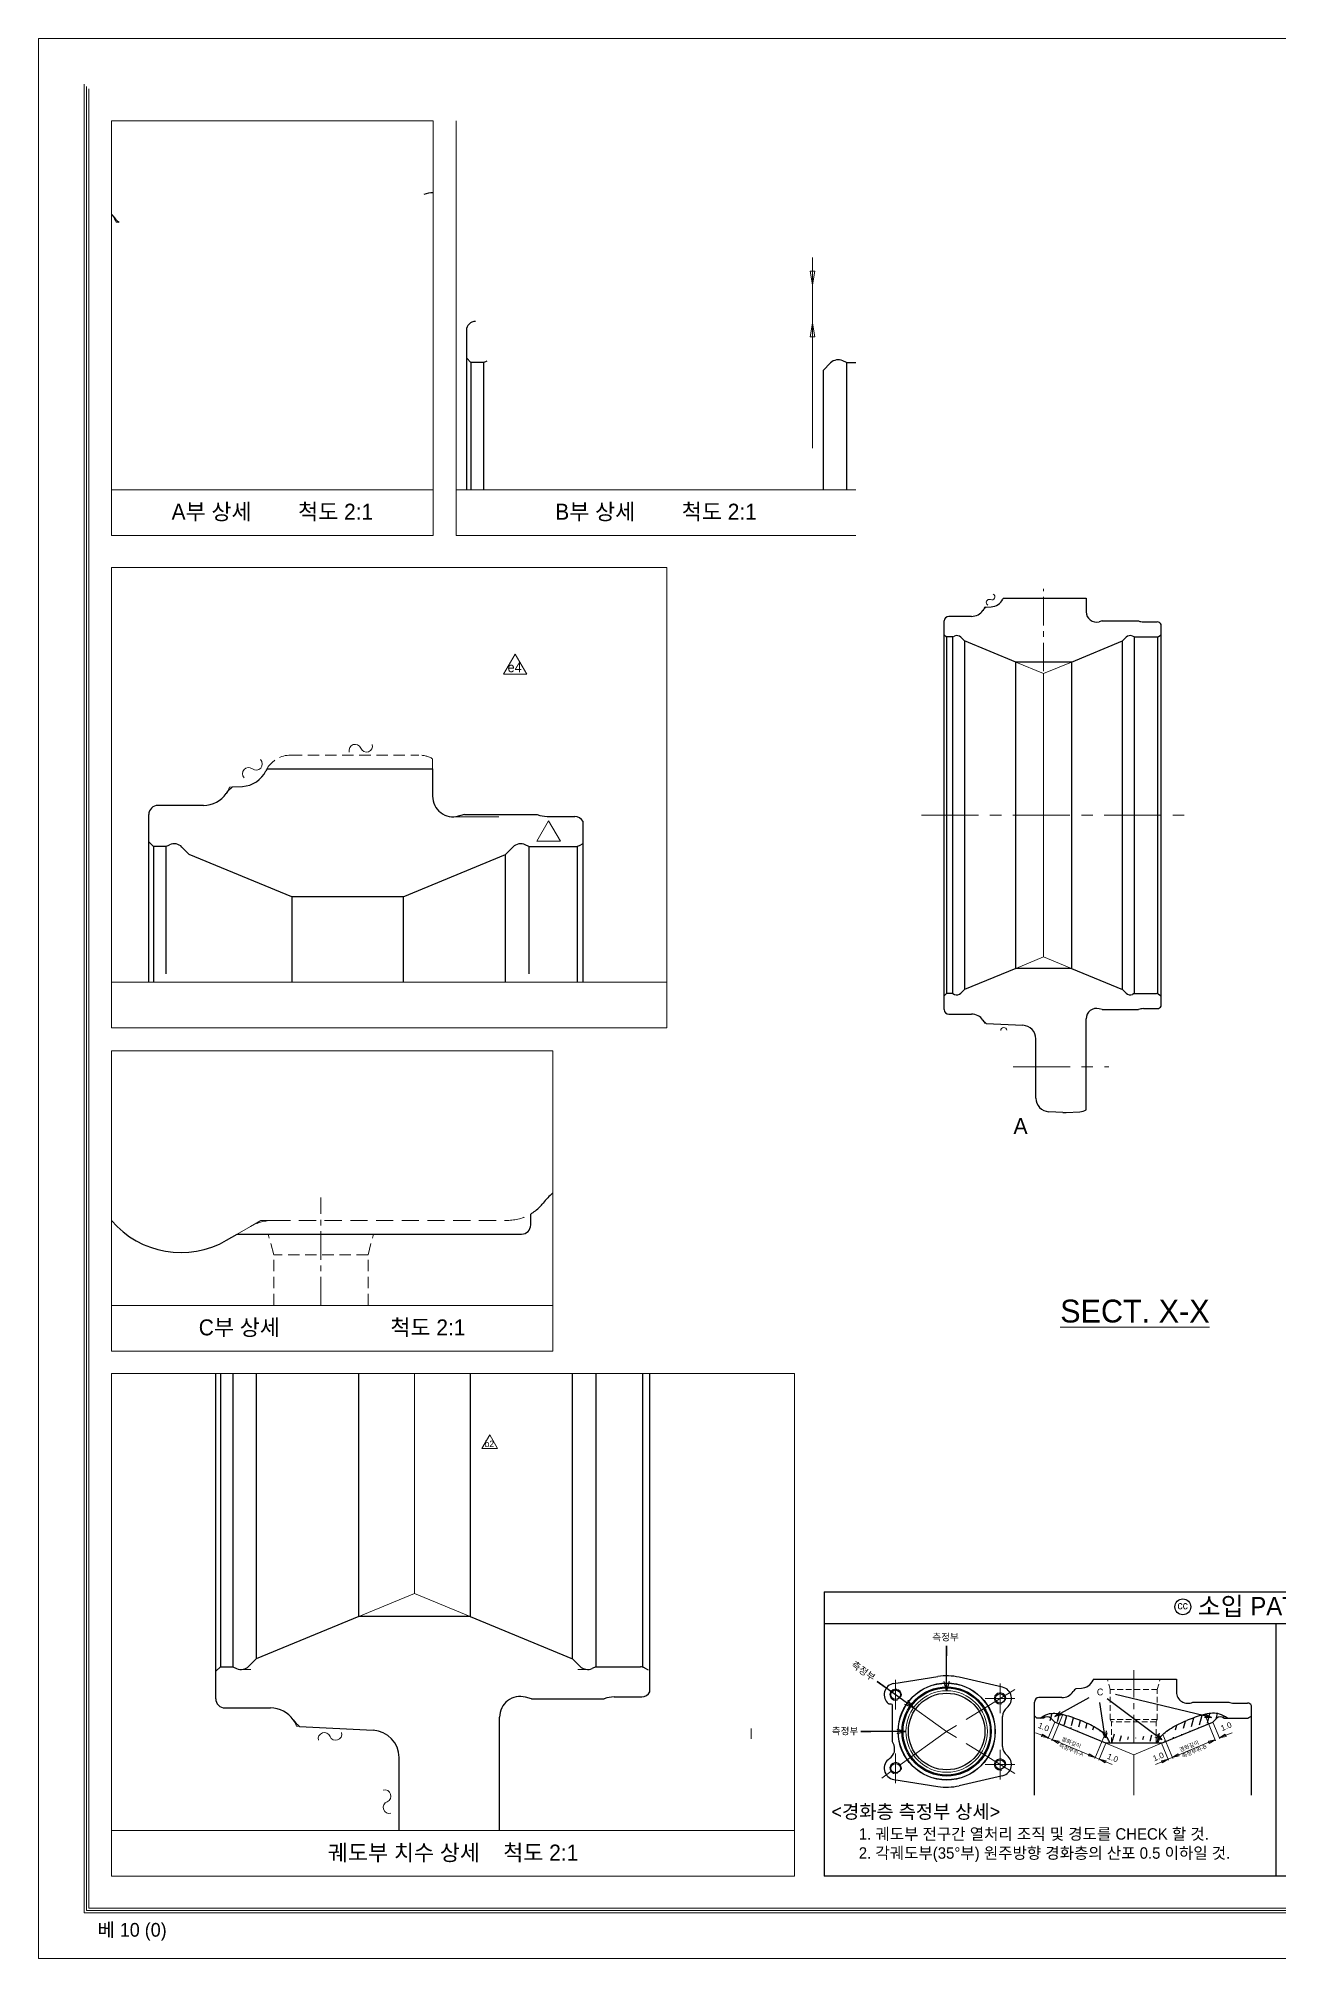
# Model space of a CAD drawing. Header units: inches. Extents: x 0 to 3212, y -602 to 1112.
# Drawn here: x 70.2 to 341.5, y -575.9 to -155.9 of the extents above; entities that cross this region are included whole.
import ezdxf

# ---------------------------------------------------------------- set-up
doc = ezdxf.new("R2010")
doc.units = ezdxf.units.IN
doc.linetypes.add('CENTER', pattern=[2, 1.25, -0.25, 0.25, -0.25])
doc.linetypes.add('HIDDEN', pattern=[0.375, 0.25, -0.125])
for name, color, linetype, lineweight in [('004 _hidden', 5, 'HIDDEN', 9), ('01_Out_Line_outer', 3, 'Continuous', 30), ('02_Dim', 4, 'Continuous', 15), ('03_Center', 1, 'CENTER', 13), ('04_Hidden', 4, 'HIDDEN', 15), ('05_Text', 6, 'Continuous', 20), ('07_Dim-1', 2, 'Continuous', 15), ('08_Dim-2', 3, 'Continuous', 15), ('sensor', 51, 'Continuous', 30), ('주기', 6, 'Continuous', 9)]:
    doc.layers.add(name, color=color, linetype=linetype, lineweight=lineweight)
doc.layers.add('11_Lay-out', color=7, linetype='Continuous', lineweight=13, plot=False)
doc.layers.add('text', color=53, linetype='Continuous')
doc.styles.add('GHS', font='')
doc.styles.add('ROMANS', font='ROMANS.shx')
doc.styles.get("Standard").update_dxf_attribs({"font": 'arial.ttf'})
doc.styles.get('GHS').set_extended_font_data('Gulim')
doc.dimstyles.new('1배', dxfattribs={"dimtxt": 4, "dimasz": 4, "dimexe": 0.5, "dimexo": 0, "dimgap": 1.5, "dimtad": 1, "dimtoh": 1, "dimdec": 3, "dimzin": 9, "dimdsep": 46, "dimtxsty": 'ROMANS', "dimblk": 'OPEN30', "dimcen": 0, "dimadec": 0, "dimazin": 0, "dimtp": 0.025, "dimtm": 0.025000000025, "dimtfac": 0.7, "dimtdec": 3, "dimtmove": 1, "dimatfit": 3, "dimldrblk": 'OPEN30', "dimfxl": 1, "dimtolj": 1, "dimtzin": 9, "dimarcsym": 0})

# ---------------------------------------------------------------- blocks, each defined once
blk = doc.blocks.new('Guide A2')
at = {"layer": '11_Lay-out'}
for p, q in [((633.359374253964, 15532.7721988872), (1228.359374253964, 15532.7721988872)), ((633.3593742539641, 15112.7721988872), (633.3593742539641, 15532.7721988872)), ((1228.359374253964, 15112.7721988872), (1228.359374253964, 15532.7721988872)), ((633.3593742539641, 15112.7721988872), (1228.359374253964, 15112.7721988872))]:
    blk.add_line(p, q, dxfattribs=at)
blk = doc.blocks.new('_Closed')
at = {"color": 0, "linetype": 'ByBlock', "lineweight": -2}
for p, q in [((-1, 0.1666666666666667), (0, 0)), ((-1, 0.1666666666666667), (-1, -0.1666666666666667)), ((0, 0), (-1, -0.1666666666666667)), ((0, 0), (-1, 0))]:
    blk.add_line(p, q, dxfattribs=at)
blk = doc.blocks.new('_Open30')
at = {"color": 0, "lineweight": -2}
for p, q in [((-1, 0.26794919), (0, 0)), ((0, 0), (-1, -0.26794919)), ((0, 0), (-1, 0))]:
    blk.add_line(p, q, dxfattribs=at)

msp = doc.modelspace()

# ---------------------------------------------------------------- hatches: boundary and pattern name
at = {"layer": 'sensor'}
h = msp.add_hatch(dxfattribs=at)
h.set_pattern_fill('ANSI31', color=256, scale=0.5, angle=30, style=0)
h.set_pattern_definition([(74.99999999999999, (-5535.010056585943, 609.550655053613), (-1.533407249233896, 0.410875234100252), [])])
edge = h.paths.add_edge_path()
edge.add_spline(control_points=[(304.5418723992178, -528.8623008768435), (304.4505497325034, -528.5327281738363), (304.0005442548235, -527.2470935522532), (301.8005396947618, -525.5087086834382), (299.6192571870587, -524.4650432923762), (298.3111725824045, -523.9148619128454), (298.1557150978614, -523.8501558146226)], knot_values=[0.9057094759149384, 0.9057094759149384, 0.9057094759149384, 0.9057094759149384, 1.925238505825772, 5.018898340328368, 8.777438396417875, 9.282850563748832, 9.282850563748832, 9.282850563748832, 9.282850563748832], degree=3, periodic=0)
edge.add_spline(control_points=[(289.3131178830798, -523.3623008768399), (289.8640787592657, -523.0072526262), (291.3003769730775, -522.0816784334592), (294.4056609293501, -522.4456496067004), (296.6860434575746, -523.2500663842865), (298.0000359362738, -523.7859848942688), (298.1557150986508, -523.85015581495)], knot_values=[0, 0, 0, 0, 1.925238505825772, 5.018898340328368, 8.777438396417875, 9.28285056385462, 9.28285056385462, 9.28285056385462, 9.28285056385462], degree=3, periodic=0)
edge.add_line((290.0571388296438, -523.3623008768399), (288.5690969365158, -523.3623008768399))
edge.add_arc((290.8508642229598, -524.2623008768413), 1.2, 45.00000000000966, 131.4096221091133)
edge.add_line((292.5040969365645, -524.2184773155976), (291.6993923603831, -523.413772739418))
edge.add_line((303.7152787593903, -528.8623008768435), (292.5040969365645, -524.2184773155976))
edge.add_line((315.8829151137387, -528.8623008768435), (303.7152787593903, -528.8623008768435))
edge.add_line((315.8829151137387, -528.8623008768435), (327.0940969365646, -524.2184773155976))
edge.add_spline(control_points=[(315.0563214739076, -528.8623107139055), (315.1476447572994, -528.5327381817759), (315.5976526405965, -527.247104402223), (317.7976604534332, -525.508723649952), (319.9789449139888, -524.4650623404021), (321.2870305481146, -523.9148834084943), (321.4424881537296, -523.850177601157)], knot_values=[0.9057094759149384, 0.9057094759149384, 0.9057094759149384, 0.9057094759149384, 1.925238505825772, 5.018898340328368, 8.777438396417875, 9.282850563748832, 9.282850563748832, 9.282850563748832, 9.282850563748832], degree=3, periodic=0)
edge.add_spline(control_points=[(330.2850862813456, -523.3623392092112), (329.7341260695092, -523.007289927641), (328.2978295875899, -522.0817130473687), (325.1925449502768, -522.4456784101557), (322.912160916875, -523.2500909208001), (321.5981674353924, -523.7860069721017), (321.4424881529438, -523.8501776014845)], knot_values=[0, 0, 0, 0, 1.925238505825772, 5.018898340328368, 8.777438396417875, 9.28285056385462, 9.28285056385462, 9.28285056385462, 9.28285056385462], degree=3, periodic=0)
edge.add_line((329.5410550434852, -523.3623008768399), (334.5279426634032, -523.3623008768399))
edge.add_arc((328.7473296501693, -524.2623008768413), 1.2, 48.59037789088674, 134.9999999999903)
edge.add_line((327.0940969365646, -524.2184773155976), (327.898801512746, -523.413772739418))

# ---------------------------------------------------------------- linework, layer by layer
at = {"color": 0}
for p, q in [((242.0333927976161, -495.6969169389403), (453.2164052570687, -495.6969169389403)), ((242.0333927976161, -495.6969169389403), (242.0333927976161, -557.9163681037934)), ((242.0333927976161, -502.6579686871727), (453.2164052570687, -502.6579686871727)), ((340.8951874367584, -502.6579686871727), (340.8951874367584, -557.9163681037934))]:
    msp.add_line(p, q, dxfattribs=at)
at = {"color": 7, "linetype": 'Continuous', "lineweight": 13}
msp.add_line((226.1212007161911, -525.598080638916), (226.1212007161911, -527.8713973238499), dxfattribs=at)
at = {"color": 0, "ltscale": 5}
msp.add_line((453.2164052570687, -557.9163681037934), (242.0333927976161, -557.9163681037934), dxfattribs=at)
at = {"color": 7, "linetype": 'Continuous', "lineweight": 13}
for centre, radius, start, end in [((278.2089713324448, -279.3159321359116), 0.6680715381440605, 66.61477894272996, 240.2551187030186), ((278.7393014183352, -278.0895438122906), 0.6680715381440681, 246.61477894273, 60.25511870301859), ((139.4376997775643, -311.6933810991931), 1.336143076288136, 21.61477894277773, 195.2551187031292), ((141.9220747775643, -310.7090060991931), 1.336143076288121, 201.6147789427777, 15.25511870312919), ((117.7982976530465, -314.6540429179503), 1.336143076288121, 231.6147789427259, 45.25511870315876), ((116.1389532905222, -316.7487241748012), 1.336143076288136, 51.61477894272591, 225.2551187031588), ((281.3549280674987, -372.9682078420036), 0.6680715381440605, 6.614778942742277, 180.2551187030325), ((132.710715042277, -527.8479209269107), 1.336143076288136, 21.61477894277773, 195.2551187030211), ((135.195090042277, -526.8635459269107), 1.336143076288121, 201.6147789427777, 15.25511870302114), ((146.9334963844839, -542.8726915887581), 1.336143076288121, 111.6147789427827, 285.2551187030146), ((145.9491213844839, -540.3883165887554), 1.336143076288136, 291.6147789427827, 105.2551187030146)]:
    msp.add_arc(centre, radius, start, end, dxfattribs=at)
at = {"layer": '004 _hidden', "ltscale": 5}
for p, q in [((304.6441018015565, -517.1123008768435), (304.0412161185876, -514.8623008768435)), ((314.9541018015578, -517.1123008768435), (315.5569874845304, -514.8623008768435)), ((314.9541018015578, -517.1123008768435), (304.6441018015565, -517.1123008768435)), ((304.6441018015602, -523.6623008768428), (304.6441018015565, -517.1123008768435)), ((314.9541018015506, -523.6623008768464), (314.9541018015578, -517.1123008768471)), ((314.9541018015578, -523.6623008768428), (304.6441018015602, -523.6623008768428)), ((304.6441018015602, -523.6623008768428), (304.9240969365627, -524.1472666765429)), ((304.9240969365627, -528.8623008768435), (304.9240969365627, -524.1472666765429)), ((314.6741066665517, -524.1472666765429), (304.9240969365627, -524.1472666765429)), ((314.9541018015506, -523.6623008768464), (314.674106666548, -524.1472666765466)), ((314.6741066665444, -528.8623008768435), (314.674106666548, -524.1472666765466))]:
    msp.add_line(p, q, dxfattribs=at)
at = {"layer": '01_Out_Line_outer'}
for p, q in [((163.7972086972721, -219.8381967518534), (163.7972086972721, -254.6552243208924)), ((163.7972086972721, -225.8381967519371), (164.7972086972721, -226.8381967519371)), ((167.5419719274204, -226.8381967518479), (168.3464594418919, -226.463058062959)), ((246.9724454671331, -226.8381967518388), (246.1679579526634, -226.4630580629499)), ((164.7972086971812, -226.8381967518461), (164.7972086971812, -254.6552243208924)), ((167.5419719274204, -226.8381967518479), (164.7972086971812, -226.838196751847)), ((167.5419719274204, -226.8381967518479), (167.5419719274204, -254.6552243208915)), ((241.8472086972787, -228.5505496293598), (243.4566178496415, -226.9411404770007)), ((241.8472086972787, -228.5505496293634), (241.8472086972787, -254.6552243208924)), ((246.9724454671549, -226.8381967518479), (249.03143339936, -226.8381967518479)), ((246.9724454671331, -226.8381967518388), (246.9724454671331, -254.6552243208915)), ((277.4964096885004, -280.3478047517646), (278.5957058027878, -280.2901930836332)), ((281.2609021659472, -278.3673493519753), (299.382908156519, -278.3673493519772)), ((299.382908156519, -278.3673493519772), (299.382908156519, -281.3673493520117)), ((268.3329081565161, -368.3673493519753), (268.3329081565161, -283.3673493519753)), ((274.3329081565161, -282.3673493519753), (269.3329081565161, -282.3673493519753)), ((302.8621389779827, -283.3673493520135), (302.2152510080003, -283.5406824611626)), ((315.8329081565452, -367.6032392462283), (315.8329081565161, -284.1314594576605)), ((268.3329081565161, -286.367349352019), (268.8329081565161, -286.867349352019)), ((270.205289771592, -286.8673493519735), (268.8329081564724, -286.8673493519735)), ((268.8329081565161, -286.867349352019), (268.8329081565161, -364.867349351979)), ((270.205289771592, -286.8673493519735), (270.6075335288286, -286.6797800075291)), ((270.205289771592, -364.867349351979), (270.205289771592, -286.8673493519735)), ((272.767908156521, -287.7235257907295), (271.9632035803396, -286.9188212145499)), ((283.9790899793469, -292.3673493519772), (272.767908156521, -287.7235257907313)), ((272.767908156521, -287.7235257907313), (272.767908156521, -364.0111729132194)), ((296.1467263336953, -292.3673493519772), (307.3579081565211, -287.7235257907313)), ((307.3579081565211, -287.7235257907295), (308.1626127327025, -286.9188212145499)), ((307.3579081565211, -364.011172913223), (307.3579081565211, -287.7235257907295)), ((309.9205265414483, -286.867349351969), (309.5182827842135, -286.6797800075245)), ((309.9205265414483, -286.867349351969), (309.9205265414483, -364.8673493519763)), ((309.9205265414593, -286.8673493519735), (314.7917538833598, -286.8673493519735)), ((315.0329081565459, -364.8673493519808), (315.0329081565459, -286.8673493519735)), ((315.2417538833605, -286.7467722153787), (315.8329081565161, -286.405469136639)), ((296.1467263336953, -292.3673493519772), (283.9790899793469, -292.3673493519772)), ((283.9790899793433, -359.3673493519753), (283.9790899793469, -292.3673493519772)), ((296.1467263336953, -292.3673493519772), (296.1467263336953, -359.3673493519772)), ((120.1630497551149, -315.7133997710615), (156.4070617362548, -315.7133997710652)), ((156.4070617362548, -315.7133997710652), (156.4070617362548, -321.713399771137)), ((112.6340648002214, -319.6743105706418), (114.8326570287962, -319.5590872343809)), ((94.30706173625265, -362.3637458478596), (94.30706173625265, -325.7133997710633)), ((106.3070617362526, -323.7133997710633), (96.30706173625265, -323.7133997710633)), ((163.3655233791841, -325.7133997711406), (161.4994979753982, -326.213399771137)), ((189.3070617362636, -362.3637458478614), (189.307061736249, -327.2416199824319)), ((94.30706173625265, -331.7133997711488), (95.30706173625265, -332.7133997711488)), ((95.3070617361617, -332.7133997710579), (95.3070617361617, -362.3637458478596)), ((98.05182496640089, -332.7133997710597), (95.3070617361617, -332.7133997710588)), ((98.05182496640089, -332.7133997710597), (98.85631248087236, -332.3382610821708)), ((98.05182496640089, -332.7133997710597), (98.05182496640089, -360.5304273401033)), ((103.1770617362589, -334.4257526485716), (101.5676525838961, -332.8163434962124)), ((125.5994253819107, -343.7133997710652), (103.1770617362589, -334.4257526485734)), ((149.9346980906111, -343.7133997710652), (172.3570617362628, -334.4257526485734)), ((172.3570617362592, -334.4257526485716), (173.966470888622, -332.8163434962124)), ((172.3570617362628, -362.3637458478614), (172.3570617362628, -334.4257526485716)), ((177.4822985061136, -332.7133997710506), (176.6778109916439, -332.3382610821617)), ((177.4822985061136, -332.7133997710506), (177.4822985061136, -360.5304273401033)), ((177.4822985061136, -332.7133997710506), (187.6247531898797, -332.7133997710561)), ((188.1070617362592, -362.3637458478614), (188.1070617362592, -332.7133997710579)), ((188.5247531898884, -332.4722454978681), (189.3070617362636, -332.0205794480288)), ((149.9346980906111, -343.7133997710652), (125.5994253819143, -343.7133997710652)), ((125.5994253819107, -343.7133997710652), (125.5994253819107, -362.3637458478596)), ((149.9346980906111, -343.7133997710652), (149.9346980906111, -362.3637458478614)), ((283.9790899793433, -359.3673493519753), (272.7679081565174, -364.0111729132212)), ((296.1467263336953, -359.3673493519772), (283.9790899793469, -359.3673493519753)), ((296.1467263336953, -359.3673493519772), (307.3579081565211, -364.011172913223)), ((268.3329081565161, -365.3673493519335), (268.8329081565161, -364.8673493519335)), ((270.2052897715902, -364.8673493519781), (268.8329081564706, -364.8673493519781)), ((270.2052897715902, -364.8673493519781), (270.607533528825, -365.0549186964225)), ((272.7679081565174, -364.0111729132212), (271.9632035803396, -364.8158774894008)), ((307.3579081565211, -364.011172913223), (308.1626127326989, -364.8158774894026)), ((309.9205265414465, -364.8673493519844), (309.5182827842099, -365.0549186964289)), ((309.9205265414483, -364.8673493519763), (314.7917538833598, -364.8673493519808)), ((315.2417538833605, -364.9879264885757), (315.8329081565452, -365.3292295673335)), ((302.8621389779809, -368.3673493519399), (302.2152510079967, -368.1940162427908)), ((277.4964096885004, -371.386893952188), (285.5399160252445, -371.8084362569451)), ((299.3829081565153, -390.3106361598992), (299.3829081565153, -370.3673493519417)), ((288.3829081565117, -387.7125599485433), (288.3829081565153, -374.8043248612111)), ((294.2579081565153, -390.8673493519772), (291.2259002877826, -390.7084485528056)), ((294.2579081565153, -390.8673493519772), (295.0079081565117, -390.8673493519772)), ((295.0079081565153, -390.8673493519772), (298.0399160252445, -390.7084485528093)), ((113.6602593641536, -417.4848588212288), (175.8602593641543, -417.4848588212288)), ((108.9606204096116, -519.1127261554292), (108.9606204096116, -447.9467027939289)), ((109.9606204096116, -447.9467027939289), (109.9606204096116, -512.1127261554365)), ((112.7053836397598, -447.9467027939271), (112.7053836397598, -512.1127261554346)), ((117.8306204096215, -447.9467027939289), (117.8306204096215, -510.4003732779173)), ((140.252984055266, -501.112726155431), (140.252984055266, -447.9467027939289)), ((164.58825676397, -447.9467027939289), (164.5882567639663, -501.112726155431)), ((187.0106204096145, -510.4003732779264), (187.0106204096145, -447.9467027939289)), ((192.1358571794725, -447.9467027939398), (192.1358571794725, -512.1127261554474)), ((202.3606204096676, -512.112726155441), (202.3606204096676, -447.9467027939289)), ((203.9606204096698, -517.5845059439351), (203.9606204096443, -447.9467027939289)), ((140.252984055266, -501.112726155431), (117.8306204096142, -510.4003732779191)), ((164.5882567639627, -501.112726155431), (140.252984055266, -501.112726155431)), ((164.5882567639663, -501.112726155431), (187.0106204096145, -510.4003732779246)), ((108.9606204096079, -513.1127261553437), (109.9606204096079, -512.1127261553437)), ((109.9606204096116, -512.1127261554365), (112.7053836397598, -512.1127261554346)), ((112.7053836397598, -512.1127261554346), (113.5098711542295, -512.4878648443236)), ((117.8306204096142, -510.4003732779209), (116.2212112572587, -512.0097824302801)), ((187.0106204096145, -510.4003732779264), (188.62002956197, -512.0097824302856)), ((192.1358571794652, -512.1127261554492), (191.3313696649938, -512.4878648443381)), ((192.1358571794689, -512.1127261554328), (201.8783118632917, -512.1127261554419)), ((202.7783118632932, -512.3538804286289), (203.5606204096683, -512.8055464784701)), ((257.3137291630181, -515.7734709615787), (266.9640587446291, -514.2476878949591)), ((281.1188148260616, -516.6016430062526), (271.5978518226283, -514.4088962158338)), ((300.9970909459906, -514.8623008768435), (319.1190969365624, -514.8623008768435)), ((319.1190969365624, -514.8623008768435), (319.1190969365624, -517.6123008768799)), ((178.0190820525321, -519.1127261553592), (176.7253061125638, -518.766059937061)), ((256.9903916058419, -528.5608088080306), (256.9903916058419, -520.5358088080292)), ((288.0692532408019, -540.2257705951259), (288.0692532408092, -519.8446208297636)), ((294.0690969365595, -518.8623008768435), (289.0690969365595, -518.8623008768435)), ((297.2325984685439, -516.8427562766309), (298.3318945828313, -516.7851446085014)), ((335.5690969365668, -540.2257705951259), (335.5690969365595, -520.6264109825269)), ((171.0606204096028, -547.9467027939298), (171.0606204096028, -523.1127261553628)), ((281.0903916058404, -529.5334525223997), (281.0903916058404, -523.013165093659)), ((288.0690969365595, -522.8623008768853), (288.5690969365595, -523.3623008768853)), ((290.0571388296438, -523.3623008768399), (288.5690969365158, -523.3623008768399)), ((292.5040969365645, -524.2184773155976), (291.6993923603831, -523.413772739418)), ((303.7152787593903, -528.8623008768435), (292.5040969365645, -524.2184773155976)), ((315.8829151137387, -528.8623008768435), (327.0940969365646, -524.2184773155976)), ((327.0940969365646, -524.2184773155976), (327.898801512746, -523.413772739418)), ((329.5410550434852, -523.3623008768399), (334.5279426634032, -523.3623008768399)), ((334.977942663404, -523.241723740245), (335.5690969365595, -522.9004206615053)), ((127.2876234735767, -525.1518153558562), (143.3746361470647, -525.9948999653706)), ((315.8829151137387, -528.8623008768435), (303.7152787593903, -528.8623008768435)), ((149.0606204096028, -547.9467027939298), (149.0606204096065, -531.9866771738988)), ((257.3137291631855, -536.7731466549184), (266.964058744822, -538.2989297213852)), ((281.118814826218, -535.9449746098643), (271.5978518228175, -538.1377214004359))]:
    msp.add_line(p, q, dxfattribs=at)
at = {"layer": '01_Out_Line_outer', "ltscale": 10}
for p, q in [((302.8621389779827, -283.3673493520135), (310.8329081565161, -283.3673493520135)), ((311.9099411179403, -283.5673493520143), (314.9329081565146, -283.5673493520125)), ((163.3655233791877, -325.7133997711388), (179.307061736249, -325.7133997711397)), ((181.4611276591012, -326.1133997711394), (187.5070617362497, -326.1133997711394)), ((269.3329081565161, -369.3673493519753), (274.3329081565161, -369.3673493519753)), ((302.8621389779827, -368.3673493519408), (310.8329081565161, -368.3673493519408)), ((311.9099411179403, -368.1673493519401), (314.9329081565146, -368.1673493519419)), ((177.8602593641543, -415.4848588212288), (177.8602593641543, -413.0826916055784)), ((111.3285232320512, -418.8310873047748), (113.6602593641536, -417.4848588212288)), ((178.0190820525339, -519.1127261553601), (193.9606204096079, -519.1127261553601)), ((196.1146863324601, -518.7127261553604), (202.160620409605, -518.7127261553604)), ((256.7403916058419, -520.2858088080292), (256.2448122673003, -520.2858088080292)), ((322.7088216724432, -519.8623008768817), (330.5690969365595, -519.8623008768799)), ((331.6461298979838, -520.0623008768806), (334.669096936558, -520.0623008768806)), ((110.9606204096079, -521.1127261554292), (120.9606204096079, -521.112726155431)), ((257.1586701662844, -528.8522758245425), (256.9903916058419, -528.5608088080288))]:
    msp.add_line(p, q, dxfattribs=at)
at = {"layer": '01_Out_Line_outer'}
for centre, radius in [((268.8653916058455, -526.2733088080266), 10.62499999999452), ((268.8653916058455, -526.2733088080303), 10.57499999999464), ((268.8653916058419, -526.2733088080303), 9.750000000000195), ((257.7041465884494, -518.2427976373937), 1.047), ((268.8653916058419, -526.2733088080303), 9.535955890309834), ((268.8653916058419, -526.2733088080303), 8.375000000000403), ((280.5577346995295, -519.0378673578169), 1.047), ((257.7041465884494, -534.3038199786669), 1.047), ((280.5577346995295, -533.5087502582436), 1.047)]:
    msp.add_circle(centre, radius, dxfattribs=at)
for centre, radius, start, end in [((156.6298720967451, -195.7142451508543), 6, 90.84442687552207, 111.0394697813037), ((81.47580617389292, -198.1142451509248), 6, 34.40506754180322, 38.76050119775528), ((91.3765684904564, -191.3337654075011), 6, 214.4050675418032, 233.4426902377322), ((245.1536741244862, -228.6381967518381), 2.399999999999999, 65.00000000002406, 134.9999999999908), ((274.3329081565161, -279.3673493519753), 3, 270, 325.5949324581968), ((279.2832893147996, -282.7575892236881), 3, 126.5573097622678, 145.5949324581968), ((278.4386979340405, -277.2943044793709), 3, 273.0000000003187, 334.6059823618301), ((283.8589783773012, -279.8673493519753), 3, 149.9999999999397, 154.6059823618301), ((301.632908156519, -281.3673493520117), 2.25, 180, 284.9999999999944), ((311.9099411179403, -280.5673493520143), 3, 248.9605302186963, 270), ((314.9329081565146, -284.5673493520125), 1, 25.84193276314706, 90), ((271.1146754429163, -287.7673493519732), 1.2, 45.00000000000921, 114.9999999999759), ((309.0111408701258, -287.7673493519686), 1.2, 65.00000000002406, 134.9999999999908), ((314.7917538833598, -285.9673493519721), 0.9, 270, 300.0000000001422), ((114.5186412913052, -313.5673100258545), 6, 273.0000000003187, 334.6059823618301), ((125.3592021778194, -318.7133997710633), 6, 149.9999999999397, 154.6059823618301), ((106.3070617362526, -317.7133997710633), 6, 270, 325.5949324581968), ((116.2078240528161, -324.493879514487), 6, 126.5573097622678, 145.5949324581968), ((160.9070617362548, -321.713399771137), 4.5, 180, 284.9999999999944), ((181.4611276591012, -320.1133997711394), 6, 248.9605302186963, 270), ((187.5070617362461, -328.1133997711394), 2, 25.84193276314706, 90), ((99.87059630904957, -334.513399771059), 2.399999999999999, 45.00000000000921, 114.9999999999759), ((175.6635271634667, -334.5133997710499), 2.399999999999999, 65.00000000002406, 134.9999999999908), ((187.624753189887, -330.9133997710568), 1.8, 270, 300.0000000001422), ((271.1146754429145, -363.9673493519784), 1.2, 245.000000000024, 314.9999999999908), ((309.0111408701222, -363.9673493519848), 1.2, 225.0000000000092, 294.999999999976), ((314.7917538833598, -365.7673493519804), 0.9, 59.99999999985786, 90), ((274.3329081565161, -372.3673493519753), 3, 34.40506754180322, 90), ((301.6329081565153, -370.3673493519417), 2.25, 75.00000000000556, 180), ((311.9099411179403, -371.1673493519401), 3, 90, 111.0394697813037), ((314.9329081565146, -367.1673493519419), 1, 270, 334.158067236853), ((279.283289314796, -368.9771094802644), 3, 214.4050675418032, 233.4426902377322), ((285.3829081565153, -374.8043248612092), 3, 0, 86.99999999999342), ((291.3829081565153, -387.7125599485433), 3, 180, 266.9999999998902), ((297.8829081565153, -387.7125599485452), 3, 273.0000000000065, 300.00000000002), ((172.7536683902498, -404.4848588253343), 10, 315.2885666338457, 321.4155114993522), ((196.2043487272157, -423.1948986820852), 20, 132.5875007609478, 141.4155114994926), ((101.3285232320585, -401.5105792290823), 20, 220.6498401789337, 300.00000000002), ((175.8602593641543, -415.4848588212288), 2, 270, 0), ((114.5241549824085, -510.3127261554354), 2.399999999999999, 245.000000000024, 314.9999999999908), ((190.3170858368184, -510.3127261554499), 2.399999999999999, 225.0000000000092, 294.999999999976), ((201.8783118632917, -513.9127261554421), 1.8, 59.99999999985786, 90), ((257.7041465884494, -518.2427976376465), 2.5, 98.98448295718583, 231.4155114994333), ((268.8653916058528, -526.2733088082776), 12.17500000000001, 77.03051704383425, 98.98448295803212), ((298.174886714084, -513.7892560042372), 3, 273.0000000003187, 334.6059823618301), ((303.5951671573447, -516.3623008768435), 3, 149.9999999999397, 154.6059823618301), ((175.5606204096028, -523.1127261553628), 4.5, 75.00000000000556, 180), ((196.1146863324601, -524.7127261553604), 6, 90, 111.0394697813037), ((202.160620409605, -516.7127261553604), 2, 270, 334.158067236853), ((255.3653916063548, -521.1741326797681), 1.25, 45.28856663386985, 51.41551149926652), ((256.7403916058419, -520.5358088080292), 0.25, 0, 90), ((280.5577346995295, -519.0378673580698), 2.5, 307.3391196130868, 77.03051704287196), ((294.0690969365595, -515.8623008768435), 3, 270, 325.5949324581968), ((299.0194780948431, -519.2525407485545), 3, 126.5573097622678, 145.5949324581968), ((321.6190969365624, -517.6123008768799), 2.5, 180, 295.841932763123), ((331.6461298979838, -517.0623008768806), 3, 248.9605302186963, 270), ((334.669096936558, -521.0623008768806), 1, 25.84193276314706, 90), ((120.9606204096043, -527.112726155431), 6, 34.40506754180322, 90), ((130.8613827261678, -520.3322464120073), 6, 214.4050675418032, 233.4426902377322), ((283.5903916058404, -523.013165093659), 2.5, 127.3391196130868, 180), ((290.8508642229598, -524.2623008768413), 1.2, 45.00000000000921, 131.4096221091129), ((328.7473296501693, -524.2623008768413), 1.2, 48.59037789088713, 134.9999999999908), ((334.5279426634032, -522.4623008768402), 0.9, 270, 300.0000000001422), ((143.0606204096065, -531.986677173897), 6, 0, 86.99999999999342), ((254.9936066568251, -530.1022758245407), 2.5, 302.8272542261575, 30.00000000006033), ((257.7041465884494, -534.3038199786669), 2.5, 122.8272542261575, 261.0155170428142), ((283.5903916058404, -529.5334525223997), 2.5, 180, 232.6608803869132), ((280.5577346995295, -533.5087502582436), 2.5, 282.969482957128, 52.66088038691323), ((268.8653916058528, -526.2733088080357), 12.175, 261.0155170428142, 282.969482957128)]:
    msp.add_arc(centre, radius, start, end, dxfattribs=at)
at = {"layer": '01_Out_Line_outer', "ltscale": 10}
for centre, radius, start, end in [((165.7972086972721, -219.8381967518534), 2, 90, 180), ((269.3329081565161, -283.3673493519753), 1, 90, 180), ((96.30706173625265, -325.7133997710633), 2, 90, 180), ((269.3329081565161, -368.3673493519753), 1, 180, 270), ((110.9606204096079, -519.1127261554292), 2, 180, 270), ((289.0690969365595, -519.8623008768435), 1, 90, 180)]:
    msp.add_arc(centre, radius, start, end, dxfattribs=at)
at = {"layer": '01_Out_Line_outer', "ltscale": 15}
msp.add_arc((172.7536683867974, -404.4848588210942), 10, 300.7077418887455, 315.2885666620027, dxfattribs=at)
at = {"layer": '02_Dim'}
for p, q in [((87.13408822075405, -196.1182881678768), (87.80280923785801, -196.1533343513464)), ((239.4936307872075, -206.8381967518552), (239.4936307872075, -203.8381967518552)), ((239.4936307872075, -209.8381967518552), (239.4936307872075, -218.2381967518548)), ((239.4936307872075, -221.2381967518548), (239.4936307872075, -245.5760725568988)), ((277.1620491799466, -280.3653278434984), (277.4964096885004, -280.3478047517646)), ((314.7917538833598, -286.8673493519735), (315.0329081565495, -286.8673493519735)), ((315.0329081565495, -286.8673493519735), (315.2417538833605, -286.7467722153805)), ((283.9790899793469, -292.3673493519753), (290.0629081565229, -294.887349351974)), ((296.1467263336953, -292.3673493519753), (290.0629081565229, -294.887349351974)), ((290.0629081565193, -356.8473493519786), (290.0629081565229, -294.887349351974)), ((111.9653437831174, -319.7093567541041), (112.6340648002214, -319.6743105706399)), ((160.9070617362548, -326.213399771137), (170.8841945256271, -326.2133997711361)), ((163.5865112080163, -325.7133997711397), (170.8841945256271, -325.7133997711397)), ((187.6247531898833, -332.7133997710561), (188.1070617362628, -332.7133997710579)), ((188.1070617362628, -332.7133997710579), (188.5247531898848, -332.4722454978718)), ((283.9790899793433, -359.3673493519772), (290.0629081565193, -356.8473493519786)), ((296.1467263336953, -359.3673493519772), (290.0629081565193, -356.8473493519786)), ((314.7917538833561, -364.8673493519808), (315.0329081565459, -364.8673493519808)), ((315.0329081565459, -364.8673493519808), (315.2417538833569, -364.9879264885739)), ((277.1620491799466, -371.3693708604522), (277.4964096884968, -371.386893952188)), ((118.8564117870982, -414.4848588210942), (116.5359037114057, -415.8246047832498)), ((121.5359037114057, -414.4848588210942), (118.8564117870982, -414.4848588210942)), ((113.6602593641536, -417.4848588212288), (116.5359037114057, -415.8246047832498)), ((152.420620409618, -496.0727261554356), (152.4206204096216, -447.9467027939289)), ((140.252984055266, -501.112726155431), (152.420620409618, -496.0727261554356)), ((164.5882567639663, -501.1127261554328), (152.420620409618, -496.0727261554356)), ((201.8783118632881, -512.1127261554428), (202.3606204096676, -512.112726155441)), ((202.3606204096676, -512.112726155441), (202.7783118632896, -512.3538804286271)), ((116.6457582521388, -512.7127261554332), (114.5993393783855, -512.7115482219077)), ((188.1954825670936, -512.7127261554377), (190.3170858368238, -512.7127261554386)), ((292.5040969365645, -524.2184773155994), (290.9742971328041, -527.9117407495713)), ((294.2775278616199, -522.5501622541404), (291.898176665315, -528.294424181934)), ((325.3206780227509, -522.5501912518456), (327.7000172078177, -528.2944241819213)), ((327.094096936561, -524.2184773155867), (328.6238967403286, -527.9117407495568)), ((126.6189024564654, -525.116769172383), (127.2876234735694, -525.1518153558526)), ((288.2983293933456, -526.5327205693801), (289.6841486921138, -527.1067457179278)), ((291.0699679908929, -527.6807708664427), (291.9938475234038, -528.0634542988072)), ((293.379666822172, -528.637479447353), (299.9714509824397, -531.3678858467637)), ((303.4374516812776, -526.9199088470676), (301.2615994231154, -532.1728808784454)), ((303.7152787593903, -528.8623008768435), (302.1854789556263, -532.5555643108099)), ((303.7152787593903, -528.8623008768435), (309.7990969365663, -531.3823008768403)), ((315.8829151137423, -528.8623008768435), (309.7990969365663, -531.3823008768403)), ((315.8829151137423, -528.8623008768399), (317.41271491751, -532.5555643108045)), ((316.1607467393904, -526.9199198257946), (318.3365944500173, -532.1728808784381)), ((319.626742890693, -531.3678858467619), (326.2185270509571, -528.6374794473385)), ((329.9140451810043, -527.1067457178823), (331.2998644797689, -526.5327205693346)), ((301.3572702812079, -531.9419109953168), (302.2811498137152, -532.3245944276813)), ((303.6669691124833, -532.898619576229), (305.0527884112515, -533.4726447247766)), ((309.7990969365663, -531.3823008768403), (309.7990969365663, -540.2257705951259)), ((315.9312247606493, -532.8986195762253), (314.5454054618848, -533.472644724773)), ((318.2409235919284, -531.9419109953113), (317.3170440594175, -532.3245944276758))]:
    msp.add_line(p, q, dxfattribs=at)
for points in [[(174.4635966623381, -290.6008522644923), (171.9009487629545, -295.0394886281255), (177.0262445617108, -295.0394886281273)], [(181.7834037282145, -327.0858830258229), (179.2207558288309, -331.524519389456), (184.3460516275871, -331.5245193894579)], [(168.8997021192725, -461.4149185429277), (167.1912701863502, -464.3740094520152), (170.6081340521877, -464.374009452017)]]:
    msp.add_lwpolyline(points, close=True, dxfattribs=at)
msp.add_circle((268.8653916058419, -526.2733088080303), 8.911283531211666, dxfattribs=at)
for centre, radius, start, end in [((81.47580617389292, -198.114245150923), 6, 19.43027586950842, 34.40506754180322), ((274.3329081565161, -279.3673493519753), 3, 325.5949324581968, 340.5697241303811), ((106.3070617362526, -317.7133997710633), 6, 325.5949324581968, 340.5697241304915), ((274.3329081565161, -372.3673493519753), 3, 19.43027586950842, 34.40506754180322), ((257.7041465884494, -518.2427976373937), 1.25, 342.5423968763761, 287.4576031236622), ((280.5577346995295, -519.0378673578169), 1.25, 342.5423968763761, 287.4576031236622), ((120.9606204096043, -527.1127261554292), 6, 19.43027586950842, 34.40506754180322), ((257.7041465884494, -534.3038199786669), 1.25, 342.5423968763761, 287.4576031236622), ((280.5577346995295, -533.5087502582436), 1.25, 342.5423968763761, 287.4576031236622)]:
    msp.add_arc(centre, radius, start, end, dxfattribs=at)
at = {"layer": '03_Center', "ltscale": 5}
for p, q in [((290.0629081565229, -294.3673493519772), (290.0629081565193, -276.3673493519753)), ((131.9602593641529, -433.0722673748268), (131.9602593641529, -409.4848588210942)), ((309.7990969365663, -528.8623008768435), (309.7990969365627, -512.8623008768435))]:
    msp.add_line(p, q, dxfattribs=at)
at = {"layer": '03_Center', "ltscale": 10}
for p, q in [((263.3329081565161, -325.8673493519753), (320.8329081565306, -325.8673493519772)), ((283.3829081565117, -380.867349351939), (304.3829081565153, -380.8673493519408)), ((268.8653916058419, -526.2733088080303), (254.6601706746141, -516.0526582272186)), ((257.7041465887804, -514.992797637632), (257.7041465887804, -521.492797637632)), ((280.5577346985145, -515.7878673584445), (280.5577346985145, -522.2878673584463)), ((283.7465555432635, -517.0645651441235), (268.8653916058419, -526.2733088080303)), ((283.8077346985145, -519.0378673584445), (277.3077346985145, -519.0378673584445)), ((268.8653916058419, -526.2733088080303), (254.6601706746141, -536.4939593888402)), ((283.7465555432635, -535.4820524719352), (268.8653916058419, -526.2733088080303)), ((257.7041465884494, -531.0538199786669), (257.7041465884494, -537.5538199786669)), ((280.5577346988274, -530.258750257807), (280.5577346988274, -536.7587502578089)), ((283.8077346988274, -533.508750257807), (277.3077346988274, -533.508750257807))]:
    msp.add_line(p, q, dxfattribs=at)
at = {"layer": '04_Hidden', "ltscale": 10}
for p, q in [((125.3592021778194, -312.7133997710633), (153.4070617362548, -312.7133997710652)), ((156.4070617362548, -315.7133997710652), (156.4070617362548, -313.517247348357)), ((121.6502593641516, -421.9848588212288), (120.4444879982101, -417.4848588212288)), ((142.2702593641542, -421.9848588212288), (143.4760307300993, -417.4848588212288)), ((142.2702593641542, -421.9848588212288), (121.6502593641516, -421.9848588212288)), ((121.6502593641552, -433.0722673748268), (121.6502593641516, -421.9848588212288)), ((142.2702593641433, -433.0722673748268), (142.2702593641542, -421.9848588212361))]:
    msp.add_line(p, q, dxfattribs=at)
at = {"layer": '04_Hidden', "ltscale": 15}
msp.add_line((121.5359037114057, -414.4848588210942), (172.7536683867974, -414.4848588210942), dxfattribs=at)
at = {"layer": '04_Hidden', "ltscale": 10}
for centre, start, end in [((125.3592021778194, -318.7133997710633), 90, 149.9999999999397), ((153.4070617362548, -318.7133997710652), 59.99999999997998, 90)]:
    msp.add_arc(centre, 6, start, end, dxfattribs=at)
at = {"layer": '04_Hidden', "ltscale": 15}
for centre, start, end in [((121.5359037114057, -424.4848588210942), 90, 120.00000000002), ((172.7536683867974, -404.4848588210942), 270, 300.7077418887455)]:
    msp.add_arc(centre, 10, start, end, dxfattribs=at)
at = {"layer": '07_Dim-1', "color": 2, "lineweight": 13, "ltscale": 3}
for p, q in [((86.15442467655055, -173.9467027939289), (86.15442467655055, -264.6552243208924)), ((86.15442467655055, -173.9467027939289), (156.5414471223329, -173.9467027939289)), ((156.5414471223329, -173.9467027939289), (156.5414471223329, -264.6552243208924)), ((86.15442467655055, -254.6552243208924), (156.5414471223329, -254.6552243208906)), ((86.15442467655055, -254.6552243208924), (156.5414471223329, -254.6552243208924)), ((161.5414471223293, -254.6552243208924), (249.0314333993618, -254.6552243208924)), ((86.15442467655055, -264.6552243208924), (156.5414471223329, -264.6552243208924)), ((86.15442467655055, -264.6552243208924), (156.5414471223329, -264.6552243208924)), ((161.5414471223329, -264.6552243208924), (249.0314333993582, -264.6552243208906)), ((86.15442467655055, -271.6552243208943), (86.15442467654691, -372.3637458478614)), ((86.15442467655055, -271.6552243208943), (86.15442467654691, -372.3637458478614)), ((86.15442467655055, -271.6552243208943), (207.6700412895869, -271.6552243208961)), ((207.6700412895869, -271.6552243208943), (207.6700412895869, -372.3637458478614)), ((86.15442467655419, -362.3637458478596), (207.6700412895869, -362.3637458478614)), ((91.15442467655419, -362.3637458478614), (207.6700412895906, -362.3637458478596)), ((91.15442467655782, -362.3637458478596), (207.6700412895869, -362.3637458478596)), ((91.15442467655419, -362.3637458478614), (207.6700412895906, -362.3637458478596)), ((86.15442467655419, -372.3637458478614), (207.6700412895869, -372.3637458478614)), ((86.15442467655055, -377.3637458478614), (86.15442467655055, -423.0722673748268)), ((86.15442467655419, -377.3637458478614), (86.15442467655055, -443.0722673748268)), ((86.15442467655419, -377.3637458478614), (182.6700412895906, -377.3637458478614)), ((182.6700412895906, -377.3637458478614), (182.6700412895906, -443.0722673748268)), ((86.15442467655055, -433.0722673748268), (182.6700412895906, -433.0722673748268)), ((86.15442467655055, -443.0722673748268), (182.6700412895906, -443.0722673748268)), ((86.15442467655055, -447.9467027939289), (235.5959826520037, -447.9467027939289)), ((86.15442467655055, -547.9467027939298), (235.5959826520037, -547.9467027939298)), ((86.15442467655055, -557.9467027939298), (235.5959826520037, -557.9467027939298))]:
    msp.add_line(p, q, dxfattribs=at)
at = {"layer": '07_Dim-1', "color": 2, "linetype": 'Continuous', "lineweight": 13, "ltscale": 3}
for p, q in [((161.5414471223293, -173.9467027939289), (161.5414471223329, -264.6552243208924)), ((86.15442467655055, -447.9467027939289), (86.15442467655055, -557.9467027939298))]:
    msp.add_line(p, q, dxfattribs=at)
at = {"layer": '07_Dim-1', "linetype": 'Continuous', "lineweight": 13, "ltscale": 3}
msp.add_line((235.5959826520037, -447.9467027939289), (235.5959826520037, -557.9467027939298), dxfattribs=at)
at = {"layer": '08_Dim-2', "ltscale": 3}
for p, q in [((80.15442467654691, -565.946702793948), (80.15442467654691, -165.9467027939471)), ((80.65442467655055, -565.446702793948), (80.65442467654691, -166.4467027939471)), ((81.15442467655055, -564.946702793948), (81.15442467654691, -166.9467027939471)), ((655.1544246765469, -565.9467027939298), (80.15442467654691, -565.9467027939298)), ((654.6544246765469, -565.4467027939298), (80.65442467655055, -565.4467027939298)), ((654.1544246765469, -564.9467027939298), (81.15442467655055, -564.9467027939298))]:
    msp.add_line(p, q, dxfattribs=at)
at = {"layer": 'sensor'}
for points, knots in [([(289.3131178830798, -523.3623008768399), (289.8640787592657, -523.0072526262), (291.3003769730775, -522.0816784334592), (294.4056609293501, -522.4456496067004), (296.6860434575746, -523.2500663842865), (298.0000359362738, -523.7859848942688), (298.1557150986508, -523.85015581495)], [0, 0, 0, 0, 1.925238505825772, 5.018898340328368, 8.777438396417875, 9.28285056385462, 9.28285056385462, 9.28285056385462, 9.28285056385462]), ([(304.5418723992178, -528.8623008768435), (304.4505497325034, -528.5327281738363), (304.0005442548235, -527.2470935522532), (301.8005396947618, -525.5087086834382), (299.6192571870587, -524.4650432923762), (298.3111725824045, -523.9148619128454), (298.1557150978614, -523.8501558146226)], [0.9057094759149384, 0.9057094759149384, 0.9057094759149384, 0.9057094759149384, 1.925238505825772, 5.018898340328368, 8.777438396417875, 9.282850563748832, 9.282850563748832, 9.282850563748832, 9.282850563748832]), ([(315.0563214739076, -528.8623107139055), (315.1476447572994, -528.5327381817759), (315.5976526405965, -527.247104402223), (317.7976604534332, -525.508723649952), (319.9789449139888, -524.4650623404021), (321.2870305481146, -523.9148834084943), (321.4424881537296, -523.850177601157)], [0.9057094759149384, 0.9057094759149384, 0.9057094759149384, 0.9057094759149384, 1.925238505825772, 5.018898340328368, 8.777438396417875, 9.282850563748832, 9.282850563748832, 9.282850563748832, 9.282850563748832]), ([(330.2850862813456, -523.3623392092112), (329.7341260695092, -523.007289927641), (328.2978295875899, -522.0817130473687), (325.1925449502768, -522.4456784101557), (322.912160916875, -523.2500909208001), (321.5981674353924, -523.7860069721017), (321.4424881529438, -523.8501776014845)], [0, 0, 0, 0, 1.925238505825772, 5.018898340328368, 8.777438396417875, 9.28285056385462, 9.28285056385462, 9.28285056385462, 9.28285056385462])]:
    msp.add_open_spline(points, degree=3, knots=knots, dxfattribs=at)
at = {"layer": 'text'}
msp.add_circle((320.5434476857253, -498.9962284674192), 1.728680823580776, dxfattribs=at)

# ---------------------------------------------------------------- block references
at = {"layer": '02_Dim'}
msp.add_blockref('Guide A2', (-563.2049495774164, -15688.71890168113), dxfattribs=at)
for p, xscale, yscale, zscale, rotation in [((239.4936307872075, -209.8381967518552), -3, 3, 3, 90), ((239.4936307872075, -218.2381967518548), -3, 3, 3, 270), ((291.0699679908929, -527.6807708664427), 1.500000000000472, 1.500000000000472, 1.500000000000472, 337.5000000000815), ((291.9938475234038, -528.0634542988072), 1.50000000000082, 1.50000000000082, 1.50000000000082, 157.5000000000495), ((327.6043463497252, -528.0634542987926), 1.50000000000082, 1.50000000000082, 1.50000000000082, 22.49999999995055), ((328.5282258822361, -527.68077086643), 1.50000000000082, 1.50000000000082, 1.50000000000082, 202.4999999999505), ((301.3572702812079, -531.9419109953168), 1.500000000001168, 1.5, 1.5, 337.5000000000174), ((302.2811498137152, -532.3245944276813), 1.499999999999488, 1.499999999999488, 1.499999999999488, 157.4999999999908), ((317.3170440594175, -532.3245944276758), 1.499999999999836, 1.499999999999836, 1.499999999999836, 22.50000000004133), ((318.2409235919284, -531.9419109953113), 1.499999999999835, 1.499999999999835, 1.499999999999835, 202.5000000000413)]:
    msp.add_blockref('_Closed', p, dxfattribs=dict(at, xscale=xscale, yscale=yscale, zscale=zscale, rotation=rotation))

# ---------------------------------------------------------------- texts
at = {"layer": '02_Dim', "style": 'GHS'}
for s, height, p in [('e4', 2.121212121210001, (172.8071495767098, -294.5718035086765)), ('b2', 1.414141414140001, (167.795404062187, -464.0622193723838))]:
    msp.add_text(s, height=height, dxfattribs=at).set_placement(p)
at = {"layer": '02_Dim'}
for rotation, p in [(337.4999999999988, (288.7202151972914, -525.4122759273786)), (22.49999999997714, (329.135608768246, -526.21239464506)), (337.4999999999988, (303.8413519738341, -532.1519760362543)), (22.50000000004935, (314.293471336331, -532.8285277157601))]:
    msp.add_text('1.0', height=1.25, rotation=rotation, dxfattribs=at).set_placement(p)
at = {"layer": '02_Dim', "color": 6, "ltscale": 3, "insert": (285.029389369144, -393.8689508235083), "char_height": 3.5, "attachment_point": 5}
msp.add_mtext('{\\fﾱﾼﾸﾲ|b0|i0|c129|p49;A}', dxfattribs=at)
at = {"layer": '02_Dim', "ltscale": 3, "insert": (310.0532247752116, -434.3537965961594), "char_height": 5, "attachment_point": 5}
msp.add_mtext('{\\fﾱﾼﾸﾲ|b0|i0|c129|p49;\\LSECT. X-X}', dxfattribs=at)
at = {"layer": '02_Dim', "char_height": 1.5, "attachment_point": 5}
for insert in [(268.6336743784003, -505.7197671337552), (246.6331940366171, -526.255628831096)]:
    msp.add_mtext('{\\fGulim|b0|i0|c129|p50;측정부}', dxfattribs=dict(at, insert=insert))
at = {"layer": '02_Dim', "insert": (250.5945447783951, -513.105900396299), "char_height": 1.5, "attachment_point": 5, "rotation": 324.265}
msp.add_mtext('{\\fGulim|b0|i0|c129|p50;측정부}', dxfattribs=at)
at = {"layer": '02_Dim', "attachment_point": 1, "style": 'ROMANS'}
for s, insert, char_height, width, rotation in [('{\\fGulim|b0|i0|c129|p49;C}', (301.7398872570546, -516.8612403325923), 1.5, 3.19836562068406, 358.71737128688346), ('{\\fGulim|b0|i0|c129|p49;경화깊이\\P측정부위-A}', (294.2057824836764, -527.4484548370264), 0.875, 6.921134825695827, 338), ('{\\fGulim|b0|i0|c129|p49;경화깊이\\P측정부위-B}', (319.6643492574284, -529.960767245081), 0.875, 6.969080383430043, 22.999999999999996)]:
    msp.add_mtext(s, dxfattribs=dict(at, insert=insert, char_height=char_height, width=width, rotation=rotation))
at = {"layer": '04_Hidden', "char_height": 3.5, "attachment_point": 5, "style": 'ROMANS'}
for s, insert, width in [('{\\fGulim|b0|i0|c129|p50;A부 상세        척도 2:1}', (121.3479358994435, -259.6552243208924), 70.38702244578226), ('{\\fGulim|b0|i0|c129|p50;B부 상세        척도 2:1}', (205.2864402608456, -259.6552243208924), 87.4899862770252), ('{\\fGulim|b0|i0|c129|p50;C부 상세                   척도 2:1}', (134.4122329830706, -438.0722673748268), 96.51561661303995), ('{\\fGulim|b0|i0|c129|p50;궤도부 치수 상세    척도 2:1}', (160.8752036642753, -552.9467027939298), 149.441557975453)]:
    msp.add_mtext(s, dxfattribs=dict(at, insert=insert, width=width))
at = {"layer": '05_Text', "insert": (83.10997176297212, -568.155896756254), "char_height": 3, "width": 28.93055280300383, "attachment_point": 1}
msp.add_mtext('{\\fGulim|b0|i0|c129|p50;베 10 (0)}', dxfattribs=at)
at = {"layer": 'text', "insert": (319.3519131656784, -497.7947127518299), "char_height": 1.75, "width": 1.891406834732715, "attachment_point": 1}
msp.add_mtext('{\\fGulim|b0|i0|c129|p50;cc}', dxfattribs=at)
at = {"layer": '주기', "color": 0, "insert": (323.8094827983613, -496.8579317987777), "char_height": 4, "attachment_point": 1}
msp.add_mtext('{\\fGulim|b0|i0|c129|p50;소입 PATTERN }', dxfattribs=at)
at = {"layer": '주기', "color": 0, "insert": (243.6840242861425, -542.3042341896943), "char_height": 3, "attachment_point": 1, "style": 'ROMANS'}
msp.add_mtext('{\\fGulim|b0|i0|c129|p50;<경화층 측정부 상세>}', dxfattribs=at)
at = {"layer": '주기', "color": 0, "ltscale": 3, "insert": (249.6454921603862, -547.4345599751049), "char_height": 2.5, "attachment_point": 1}
msp.add_mtext('{\\fGulim|b0|i0|c129|p50;1. 궤도부 전구간 열처리 조직 및 경도를 CHECK 할 것.\\P2. 각궤도부(35%%d부) 원주방향 경화층의 산포 0.5 이하일 것.}', dxfattribs=at)

# ---------------------------------------------------------------- leaders
at = {"layer": '02_Dim'}
for points, override in [([(268.8653916058419, -517.3620252768186), (268.8653916058419, -507.5343032663612), (268.8653916058419, -509.7087436223036)], {"dimasz": 2, "dimgap": 1.5, "dimtad": 0}), ([(261.6318629577462, -521.0687879395144), (253.6544365343606, -515.3290329295586), (255.4194882862456, -516.5989869345239)], {"dimasz": 2, "dimgap": 1.5, "dimtad": 0}), ([(292.5613091542644, -523.0129805334681), (300.0330731524836, -518.8396611338711)], {"dimasz": 1.5, "dimgap": 1.5, "dimtad": 0}), ([(303.5641705719999, -527.6678049648389), (302.3834912386909, -519.9641898535691)], {"dimasz": 1.5, "dimgap": 1.5, "dimtad": 0}), ([(315.9416807876067, -528.0808449091336), (304.0012919268073, -519.1443411153149)], {"dimasz": 1.5, "dimgap": 1.5, "dimtad": 0}), ([(326.8278092235659, -523.1913569075358), (305.7837031825137, -518.18500251794)], {"dimasz": 1.5, "dimgap": 1.5, "dimtad": 0}), ([(259.9541080746302, -526.2733088080303), (250.1263860641728, -526.2733088080303), (252.3008264201152, -526.2733088080303)], {"dimasz": 2, "dimgap": 1.5, "dimtad": 0})]:
    msp.add_leader(points, dimstyle='1배', override=override, dxfattribs=at)

doc.saveas('drawing.dxf')
